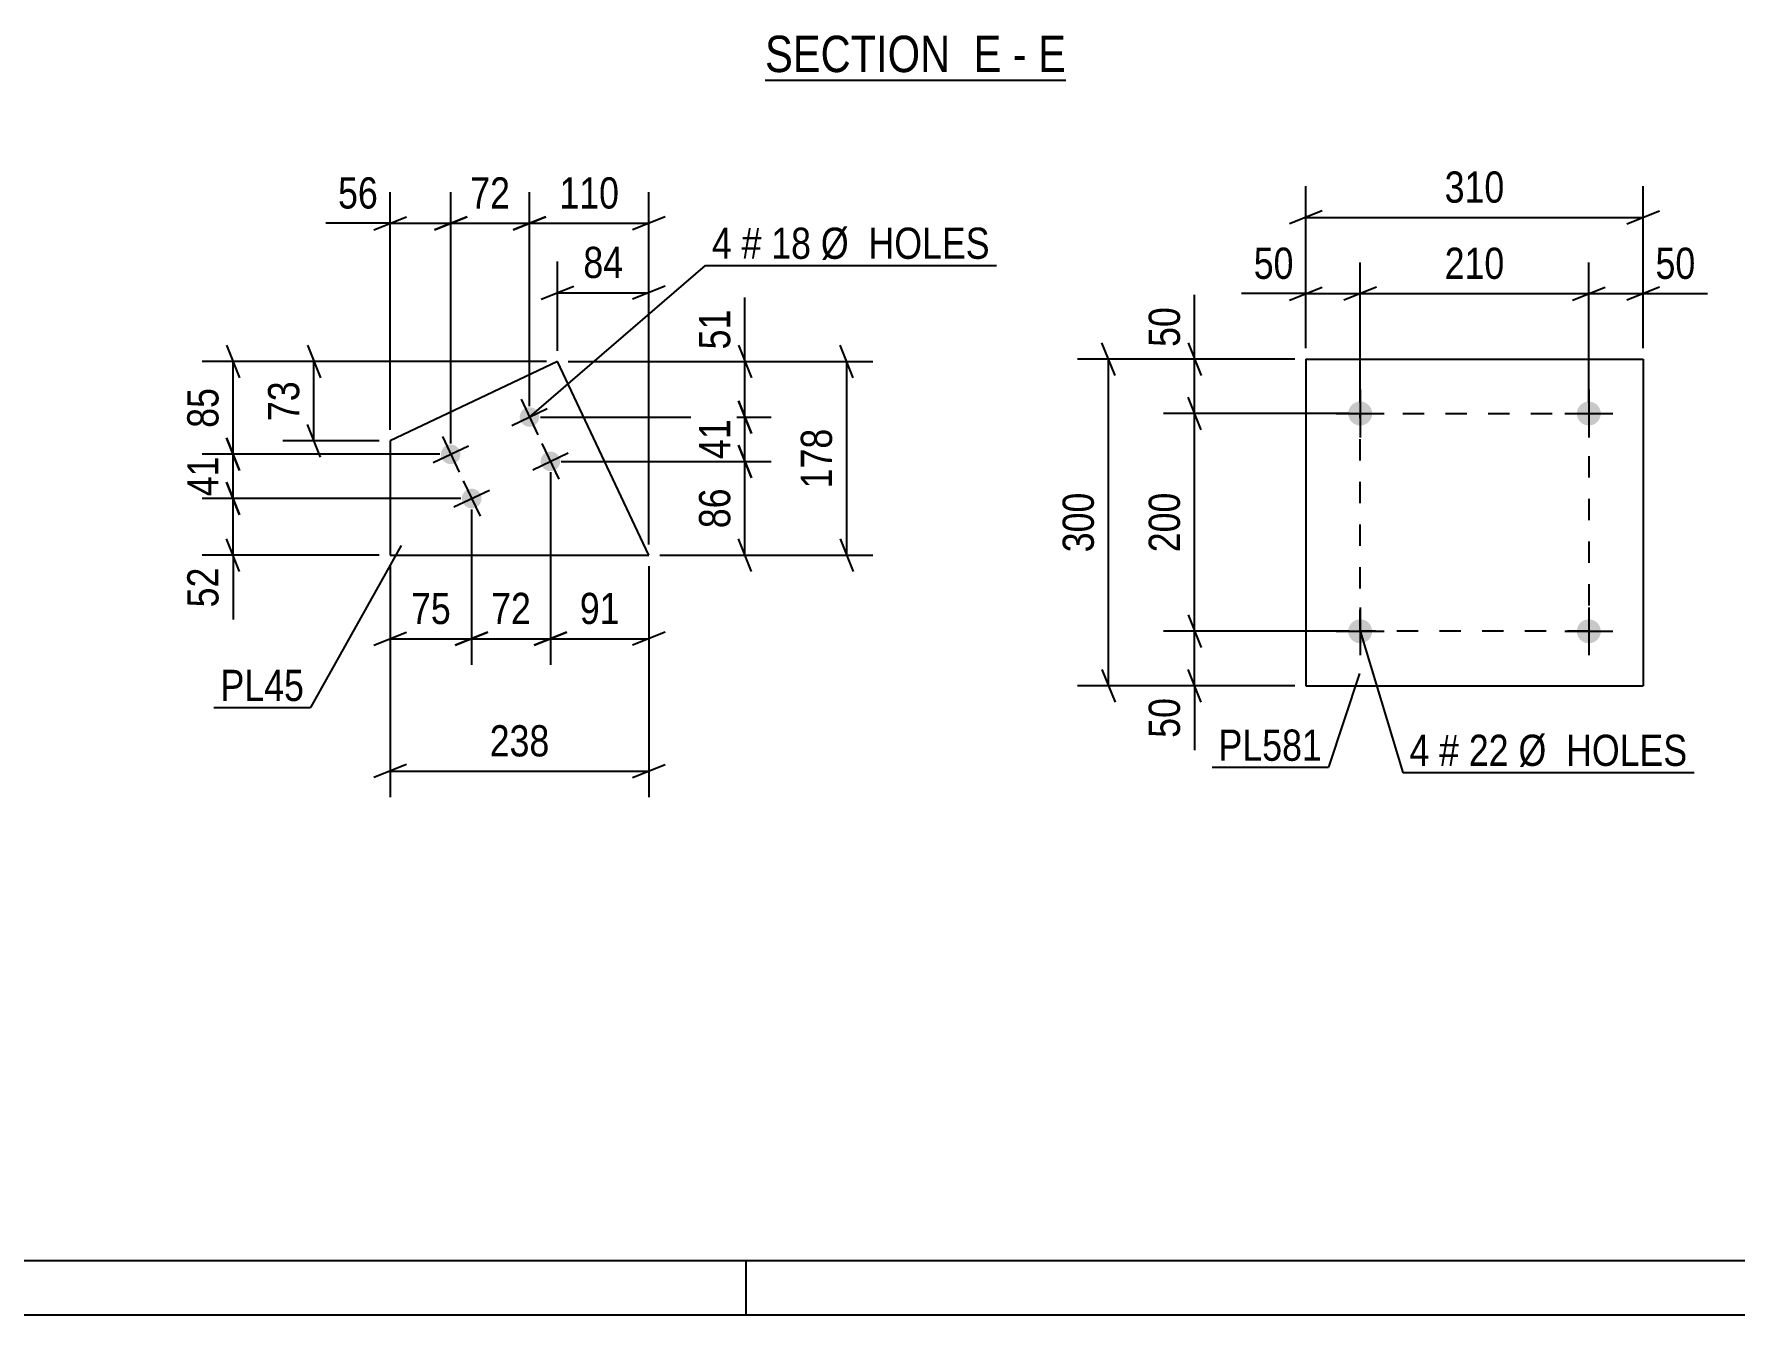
# Model space of a CAD drawing. Header units: millimetres. Extents: x 0 to 841, y 0 to 594.
# Drawn here: x 145.6 to 301.8, y 0 to 117.6 of the extents above; entities that cross this region are included whole.
import ezdxf

# ---------------------------------------------------------------- set-up
doc = ezdxf.new("R2010")
doc.units = ezdxf.units.MM
doc.linetypes.add('DXK_LINE_DOT2', pattern=[3.9198, 1.9599, -1.9599])
doc.styles.add('Arial Narrow', font='ARIALN.TTF', dxfattribs={"height": 0.2})

# ---------------------------------------------------------------- blocks, each defined once
blk = doc.blocks.new('Unknown-275727060-1137')
at = {"color": 5, "linetype": 'Continuous'}
for p, q in [((5, 5), (836, 5)), ((211, 0), (211, 5)), ((0, 0), (841, 0))]:
    blk.add_line(p, q, dxfattribs=at)
blk = doc.blocks.new('Unknown-275727060-19 - 4978')
at = {"color": 6, "linetype": 'Continuous'}
blk.add_line((212.73, 113.4), (240.37, 113.4), dxfattribs=at)
at = {"color": 0, "linetype": 'Continuous'}
for points in [[(230.83, 114.15), (230.83, 117.65), (212.73, 117.65), (212.73, 114.15)], [(234.44, 114.15), (234.44, 117.65), (231.88, 117.65), (231.88, 114.15)], [(236.77, 114.15), (236.77, 117.65), (235.49, 117.65), (235.49, 114.15)], [(240.37, 114.15), (240.37, 117.65), (237.82, 117.65), (237.82, 114.15)]]:
    blk.add_wipeout(points, dxfattribs=at)
at = {"color": 7, "linetype": 'Continuous', "style": 'Arial Narrow'}
for s, p in [('SECTION ', (212.73, 114.15)), ('E', (231.88, 114.15)), ('E', (237.82, 114.15)), ('-', (235.49, 114.15))]:
    blk.add_text(s, height=3.34, dxfattribs=at).set_placement(p)
blk = doc.blocks.new('Part-275727060-6242 - 6236')
at = {"color": 2, "linetype": 'Continuous'}
for p, q in [((193.66, 87.56), (178.29, 80.29)), ((202.07, 69.77), (193.66, 87.56)), ((178.29, 80.29), (178.29, 69.77)), ((178.29, 69.77), (202.07, 69.77))]:
    blk.add_line(p, q, dxfattribs=at)
blk = doc.blocks.new('Bolt-275727060-6247 - 6236')
at = {"linetype": 'Continuous'}
for points in [[(191.9, 82.85, -1), (190.28, 82.09, -1)], [(184.67, 79.43, -1), (183.04, 78.66, -1)], [(193.83, 78.79, -1), (192.2, 78.02, -1)], [(186.6, 75.37, -1), (184.97, 74.6, -1)]]:
    blk.add_hatch(color=1, dxfattribs=at).paths.add_polyline_path(points)
at = {"color": 1, "linetype": 'Continuous'}
for p, q in [((189.46, 81.7), (192.72, 83.24)), ((190.32, 84.1), (191.86, 80.84)), ((182.23, 78.28), (185.48, 79.82)), ((183.09, 80.68), (184.63, 77.42)), ((192.24, 80.03), (193.78, 76.77)), ((191.39, 77.63), (194.64, 79.17)), ((185.01, 76.61), (186.55, 73.35)), ((184.15, 74.21), (187.41, 75.75))]:
    blk.add_line(p, q, dxfattribs=at)
blk = doc.blocks.new('Part-275727060-17688 - 17687')
at = {"color": 2, "linetype": 'Continuous'}
for p, q in [((262.4, 87.79), (262.4, 57.79)), ((262.4, 87.79), (293.4, 87.79)), ((293.4, 87.79), (293.4, 57.79)), ((262.4, 57.79), (293.4, 57.79))]:
    blk.add_line(p, q, dxfattribs=at)
blk = doc.blocks.new('Bolt-275727060-17689 - 17687')
at = {"linetype": 'Continuous'}
for points in [[(268.5, 62.79, -1), (266.3, 62.79, -1)], [(289.5, 62.79, -1), (287.3, 62.79, -1)]]:
    blk.add_hatch(color=1, dxfattribs=at).paths.add_polyline_path(points)
at = {"color": 1, "linetype": 'Continuous'}
for p, q in [((267.4, 64.99), (267.4, 60.59)), ((288.4, 64.99), (288.4, 60.59)), ((265.2, 62.79), (269.6, 62.79)), ((286.2, 62.79), (290.6, 62.79))]:
    blk.add_line(p, q, dxfattribs=at)
blk = doc.blocks.new('Bolt-275727060-17690 - 17687')
at = {"linetype": 'Continuous'}
for points in [[(268.5, 82.79, -1), (266.3, 82.79, -1)], [(289.5, 82.79, -1), (287.3, 82.79, -1)]]:
    blk.add_hatch(color=1, dxfattribs=at).paths.add_polyline_path(points)
at = {"color": 1, "linetype": 'Continuous'}
for p, q in [((267.4, 84.99), (267.4, 80.59)), ((288.4, 84.99), (288.4, 80.59)), ((265.2, 82.79), (269.6, 82.79)), ((286.2, 82.79), (290.6, 82.79))]:
    blk.add_line(p, q, dxfattribs=at)
blk = doc.blocks.new('Rectangle-275727060-18210 - 17687')
at = {"color": 1, "linetype": 'DXK_LINE_DOT2'}
blk.add_lwpolyline([(267.4, 82.79), (288.4, 82.79), (288.4, 62.79), (267.4, 62.79), (267.4, 82.79)], close=True, dxfattribs=at)
blk = doc.blocks.new('StraightDimension-275727060-6268 - 6236')
at = {"color": 7, "linetype": 'Continuous'}
for p, q in [((178.29, 68.77), (178.29, 47.55)), ((202.07, 68.77), (202.07, 47.55)), ((179.79, 50.55), (176.79, 49.35)), ((200.57, 49.35), (203.57, 50.55)), ((178.29, 49.95), (202.07, 49.95))]:
    blk.add_line(p, q, dxfattribs=at)
at = {"color": 0}
blk.add_wipeout([(193.53, 50.7), (193.53, 54.9), (186.84, 54.9), (186.84, 50.7)], dxfattribs=at)
at = {"color": 3, "style": 'Arial Narrow'}
blk.add_text('238', height=2.863, dxfattribs=at).set_placement((187.44, 51.3))
blk = doc.blocks.new('StraightDimension-275727060-6370 - 6236')
at = {"color": 7, "linetype": 'Continuous'}
for p, q in [((194.66, 87.56), (213.28, 87.56)), ((210.28, 89.06), (211.48, 86.06)), ((210.88, 82.47), (210.88, 87.56)), ((211.48, 80.97), (210.28, 83.97)), ((192.09, 82.47), (213.28, 82.47))]:
    blk.add_line(p, q, dxfattribs=at)
at = {"color": 0}
blk.add_wipeout([(210.13, 92.94), (205.93, 92.94), (205.93, 88.08), (210.13, 88.08)], dxfattribs=at)
at = {"color": 7, "linetype": 'Continuous'}
blk.add_line((210.88, 87.56), (210.88, 93.46), dxfattribs=at)
blk.add_line((210.88, 87.56), (210.88, 93.46), dxfattribs=at)
at = {"color": 3, "style": 'Arial Narrow'}
blk.add_text('51', height=2.863, rotation=90.0002, dxfattribs=at).set_placement((209.53, 88.68))
blk = doc.blocks.new('StraightDimension-275727060-6273 - 6236')
at = {"color": 7, "linetype": 'Continuous'}
for p, q in [((192.66, 87.56), (168.44, 87.56)), ((170.69, 89.06), (171.89, 86.06)), ((171.29, 80.29), (171.29, 87.56)), ((171.89, 78.79), (170.69, 81.79)), ((177.29, 80.29), (168.44, 80.29))]:
    blk.add_line(p, q, dxfattribs=at)
at = {"color": 0}
blk.add_wipeout([(170.54, 86.35), (166.34, 86.35), (166.34, 81.5), (170.54, 81.5)], dxfattribs=at)
at = {"color": 3, "style": 'Arial Narrow'}
blk.add_text('73', height=2.863, rotation=90.0002, dxfattribs=at).set_placement((169.94, 82.1))
blk = doc.blocks.new('StraightDimension-275727060-6249 - 6236')
at = {"color": 7, "linetype": 'Continuous'}
for p, q in [((193.66, 88.56), (193.66, 96.74)), ((202.07, 70.77), (202.07, 96.74)), ((192.16, 93.29), (195.16, 94.49)), ((193.66, 93.89), (202.07, 93.89)), ((203.57, 94.49), (200.57, 93.29))]:
    blk.add_line(p, q, dxfattribs=at)
at = {"color": 0}
blk.add_wipeout([(200.3, 94.64), (200.3, 98.84), (195.44, 98.84), (195.44, 94.64)], dxfattribs=at)
at = {"color": 3, "style": 'Arial Narrow'}
blk.add_text('84', height=2.863, dxfattribs=at).set_placement((196.04, 95.24))
blk = doc.blocks.new('StraightDimension-275727060-17412 - 6236')
at = {"color": 7, "linetype": 'Continuous'}
for p, q in [((163.27, 80.55), (164.47, 77.55)), ((182.86, 79.05), (161.02, 79.05)), ((163.87, 74.98), (163.87, 79.05)), ((164.47, 73.48), (163.27, 76.48)), ((184.78, 74.98), (161.02, 74.98))]:
    blk.add_line(p, q, dxfattribs=at)
at = {"color": 0}
blk.add_wipeout([(163.12, 79.44), (158.92, 79.44), (158.92, 74.59), (163.12, 74.59)], dxfattribs=at)
at = {"color": 3, "style": 'Arial Narrow'}
blk.add_text('41', height=2.863, rotation=90.0002, dxfattribs=at).set_placement((162.52, 75.19))
blk = doc.blocks.new('StraightDimension-275727060-6288 - 6236')
at = {"color": 7, "linetype": 'Continuous'}
for p, q in [((194.66, 87.56), (222.63, 87.56)), ((220.83, 86.06), (219.63, 89.06)), ((220.23, 69.77), (220.23, 87.56)), ((219.63, 71.27), (220.83, 68.27)), ((203.07, 69.77), (222.63, 69.77))]:
    blk.add_line(p, q, dxfattribs=at)
at = {"color": 0}
blk.add_wipeout([(219.48, 82.01), (215.28, 82.01), (215.28, 75.32), (219.48, 75.32)], dxfattribs=at)
at = {"color": 3, "style": 'Arial Narrow'}
blk.add_text('178', height=2.863, rotation=90.0002, dxfattribs=at).set_placement((218.88, 75.92))
blk = doc.blocks.new('StraightDimension-275727060-6295 - 6236')
at = {"color": 7, "linetype": 'Continuous'}
for p, q in [((193.01, 77.4), (193.01, 59.71)), ((202.07, 68.77), (202.07, 59.71)), ((191.51, 61.51), (194.51, 62.71)), ((203.57, 62.71), (200.57, 61.51)), ((193.01, 62.11), (202.07, 62.11))]:
    blk.add_line(p, q, dxfattribs=at)
at = {"color": 0}
blk.add_wipeout([(199.97, 62.86), (199.97, 67.06), (195.12, 67.06), (195.12, 62.86)], dxfattribs=at)
at = {"color": 3, "style": 'Arial Narrow'}
blk.add_text('91', height=2.863, dxfattribs=at).set_placement((195.72, 63.46))
blk = doc.blocks.new('StraightDimension-275727060-6301 - 6236')
at = {"color": 7, "linetype": 'Continuous'}
for p, q in [((193.01, 77.4), (193.01, 59.71)), ((185.78, 73.98), (185.78, 59.71)), ((184.28, 61.51), (187.28, 62.71)), ((194.51, 62.71), (191.51, 61.51)), ((185.78, 62.11), (193.01, 62.11))]:
    blk.add_line(p, q, dxfattribs=at)
at = {"color": 0}
blk.add_wipeout([(191.83, 62.86), (191.83, 67.06), (186.97, 67.06), (186.97, 62.86)], dxfattribs=at)
at = {"color": 3, "style": 'Arial Narrow'}
blk.add_text('72', height=2.863, dxfattribs=at).set_placement((187.57, 63.46))
blk = doc.blocks.new('StraightDimension-275727060-6309 - 6236')
at = {"color": 7, "linetype": 'Continuous'}
for p, q in [((185.78, 73.98), (185.78, 59.71)), ((178.29, 68.77), (178.29, 59.71)), ((176.79, 61.51), (179.79, 62.71)), ((187.28, 62.71), (184.28, 61.51)), ((178.29, 62.11), (185.78, 62.11))]:
    blk.add_line(p, q, dxfattribs=at)
at = {"color": 0}
blk.add_wipeout([(184.47, 62.86), (184.47, 67.06), (179.61, 67.06), (179.61, 62.86)], dxfattribs=at)
at = {"color": 3, "style": 'Arial Narrow'}
blk.add_text('75', height=2.863, dxfattribs=at).set_placement((180.21, 63.46))
blk = doc.blocks.new('StraightDimension-275727060-6380 - 6236')
at = {"color": 7, "linetype": 'Continuous'}
for p, q in [((210.28, 83.97), (211.48, 80.97)), ((192.09, 82.47), (213.28, 82.47)), ((210.88, 78.4), (210.88, 82.47)), ((211.48, 76.9), (210.28, 79.9)), ((194.01, 78.4), (213.28, 78.4))]:
    blk.add_line(p, q, dxfattribs=at)
at = {"color": 0}
blk.add_wipeout([(210.13, 82.86), (205.93, 82.86), (205.93, 78.01), (210.13, 78.01)], dxfattribs=at)
at = {"color": 3, "style": 'Arial Narrow'}
blk.add_text('41', height=2.863, rotation=90.0002, dxfattribs=at).set_placement((209.53, 78.61))
blk = doc.blocks.new('StraightDimension-275727060-6390 - 6236')
at = {"color": 7, "linetype": 'Continuous'}
for p, q in [((210.28, 79.9), (211.48, 76.9)), ((194.01, 78.4), (213.28, 78.4)), ((210.88, 69.77), (210.88, 78.4)), ((211.48, 68.27), (210.28, 71.27)), ((203.07, 69.77), (213.28, 69.77))]:
    blk.add_line(p, q, dxfattribs=at)
at = {"color": 0}
blk.add_wipeout([(210.13, 76.52), (205.93, 76.52), (205.93, 71.66), (210.13, 71.66)], dxfattribs=at)
at = {"color": 3, "style": 'Arial Narrow'}
blk.add_text('86', height=2.863, rotation=90.0002, dxfattribs=at).set_placement((209.53, 72.26))
blk = doc.blocks.new('StraightDimension-275727060-17411 - 6236')
at = {"color": 7, "linetype": 'Continuous'}
for p, q in [((192.66, 87.56), (161.02, 87.56)), ((163.27, 89.06), (164.47, 86.06)), ((163.87, 79.05), (163.87, 87.56)), ((164.47, 77.55), (163.27, 80.55)), ((182.86, 79.05), (161.02, 79.05))]:
    blk.add_line(p, q, dxfattribs=at)
at = {"color": 0}
blk.add_wipeout([(163.12, 85.73), (158.92, 85.73), (158.92, 80.88), (163.12, 80.88)], dxfattribs=at)
at = {"color": 3, "style": 'Arial Narrow'}
blk.add_text('85', height=2.863, rotation=90.0002, dxfattribs=at).set_placement((162.52, 81.48))
blk = doc.blocks.new('StraightDimension-275727060-17413 - 6236')
at = {"color": 7, "linetype": 'Continuous'}
for p, q in [((163.27, 76.48), (164.47, 73.48)), ((184.78, 74.98), (161.02, 74.98)), ((163.87, 69.77), (163.87, 74.98)), ((164.47, 68.27), (163.27, 71.27)), ((177.29, 69.77), (161.02, 69.77))]:
    blk.add_line(p, q, dxfattribs=at)
at = {"color": 0}
blk.add_wipeout([(163.12, 69.25), (158.92, 69.25), (158.92, 64.39), (163.12, 64.39)], dxfattribs=at)
at = {"color": 7, "linetype": 'Continuous'}
blk.add_line((163.87, 69.77), (163.87, 63.87), dxfattribs=at)
blk.add_line((163.87, 69.77), (163.87, 63.87), dxfattribs=at)
at = {"color": 3, "style": 'Arial Narrow'}
blk.add_text('52', height=2.863, rotation=90.0002, dxfattribs=at).set_placement((162.52, 64.99))
blk = doc.blocks.new('StraightDimension-275727060-17453 - 6236')
at = {"color": 7, "linetype": 'Continuous'}
for p, q in [((191.09, 83.47), (191.09, 103.12)), ((202.07, 70.77), (202.07, 103.12)), ((189.59, 99.67), (192.59, 100.87)), ((191.09, 100.27), (202.07, 100.27)), ((203.57, 100.87), (200.57, 99.67))]:
    blk.add_line(p, q, dxfattribs=at)
at = {"color": 0}
blk.add_wipeout([(199.92, 101.02), (199.92, 105.22), (193.24, 105.22), (193.24, 101.02)], dxfattribs=at)
at = {"color": 3, "style": 'Arial Narrow'}
blk.add_text('110', height=2.863, dxfattribs=at).set_placement((193.84, 101.62))
blk = doc.blocks.new('StraightDimension-275727060-17454 - 6236')
at = {"color": 7, "linetype": 'Continuous'}
for p, q in [((183.86, 80.05), (183.86, 103.12)), ((191.09, 83.47), (191.09, 103.12)), ((182.36, 99.67), (185.36, 100.87)), ((183.86, 100.27), (191.09, 100.27)), ((192.59, 100.87), (189.59, 99.67))]:
    blk.add_line(p, q, dxfattribs=at)
at = {"color": 0}
blk.add_wipeout([(189.9, 101.02), (189.9, 105.22), (185.05, 105.22), (185.05, 101.02)], dxfattribs=at)
at = {"color": 3, "style": 'Arial Narrow'}
blk.add_text('72', height=2.863, dxfattribs=at).set_placement((185.65, 101.62))
blk = doc.blocks.new('StraightDimension-275727060-17455 - 6236')
at = {"color": 7, "linetype": 'Continuous'}
for p, q in [((178.29, 81.29), (178.29, 103.12)), ((183.86, 80.05), (183.86, 103.12)), ((176.79, 99.67), (179.79, 100.87)), ((178.29, 100.27), (183.86, 100.27)), ((185.36, 100.87), (182.36, 99.67))]:
    blk.add_line(p, q, dxfattribs=at)
at = {"color": 0}
blk.add_wipeout([(177.77, 101.02), (177.77, 105.22), (172.91, 105.22), (172.91, 101.02)], dxfattribs=at)
at = {"color": 7, "linetype": 'Continuous'}
blk.add_line((178.29, 100.27), (172.39, 100.27), dxfattribs=at)
blk.add_line((178.29, 100.27), (172.39, 100.27), dxfattribs=at)
at = {"color": 3, "style": 'Arial Narrow'}
blk.add_text('56', height=2.863, dxfattribs=at).set_placement((173.51, 101.62))
blk = doc.blocks.new('StraightDimension-275727060-17773 - 17687')
at = {"color": 7, "linetype": 'Continuous'}
for p, q in [((251.59, 64.29), (252.79, 61.29)), ((266.4, 62.79), (249.34, 62.79)), ((252.19, 57.79), (252.19, 62.79)), ((252.79, 56.29), (251.59, 59.29)), ((261.4, 57.79), (249.34, 57.79))]:
    blk.add_line(p, q, dxfattribs=at)
at = {"color": 0}
blk.add_wipeout([(251.44, 57.26), (247.24, 57.26), (247.24, 52.41), (251.44, 52.41)], dxfattribs=at)
at = {"color": 7, "linetype": 'Continuous'}
blk.add_line((252.19, 57.79), (252.19, 51.88), dxfattribs=at)
blk.add_line((252.19, 57.79), (252.19, 51.88), dxfattribs=at)
at = {"color": 3, "style": 'Arial Narrow'}
blk.add_text('50', height=2.863, rotation=90.0002, dxfattribs=at).set_placement((250.84, 53.01))
blk = doc.blocks.new('StraightDimension-275727060-17771 - 17687')
at = {"color": 7, "linetype": 'Continuous'}
for p, q in [((251.59, 89.29), (252.79, 86.29)), ((261.4, 87.79), (249.34, 87.79)), ((252.19, 82.79), (252.19, 87.79)), ((252.79, 81.29), (251.59, 84.29)), ((266.4, 82.79), (249.34, 82.79))]:
    blk.add_line(p, q, dxfattribs=at)
at = {"color": 0}
blk.add_wipeout([(251.44, 93.17), (247.24, 93.17), (247.24, 88.31), (251.44, 88.31)], dxfattribs=at)
at = {"color": 7, "linetype": 'Continuous'}
blk.add_line((252.19, 87.79), (252.19, 93.7), dxfattribs=at)
blk.add_line((252.19, 87.79), (252.19, 93.7), dxfattribs=at)
at = {"color": 3, "style": 'Arial Narrow'}
blk.add_text('50', height=2.863, rotation=90.0002, dxfattribs=at).set_placement((250.84, 88.91))
blk = doc.blocks.new('StraightDimension-275727060-17772 - 17687')
at = {"color": 7, "linetype": 'Continuous'}
for p, q in [((252.79, 81.29), (251.59, 84.29)), ((266.4, 82.79), (249.34, 82.79)), ((252.19, 62.79), (252.19, 82.79)), ((251.59, 64.29), (252.79, 61.29)), ((266.4, 62.79), (249.34, 62.79))]:
    blk.add_line(p, q, dxfattribs=at)
at = {"color": 0}
blk.add_wipeout([(251.44, 76.13), (247.24, 76.13), (247.24, 69.45), (251.44, 69.45)], dxfattribs=at)
at = {"color": 3, "style": 'Arial Narrow'}
blk.add_text('200', height=2.863, rotation=90.0002, dxfattribs=at).set_placement((250.84, 70.05))
blk = doc.blocks.new('StraightDimension-275727060-17783 - 17687')
at = {"color": 7, "linetype": 'Continuous'}
for p, q in [((244.88, 86.29), (243.68, 89.29)), ((261.4, 87.79), (241.43, 87.79)), ((244.28, 57.79), (244.28, 87.79)), ((243.68, 59.29), (244.88, 56.29)), ((261.4, 57.79), (241.43, 57.79))]:
    blk.add_line(p, q, dxfattribs=at)
at = {"color": 0}
blk.add_wipeout([(243.53, 76.13), (239.33, 76.13), (239.33, 69.45), (243.53, 69.45)], dxfattribs=at)
at = {"color": 3, "style": 'Arial Narrow'}
blk.add_text('300', height=2.863, rotation=90.0002, dxfattribs=at).set_placement((242.93, 70.05))
blk = doc.blocks.new('StraightDimension-275727060-17803 - 17687')
at = {"color": 7, "linetype": 'Continuous'}
for p, q in [((262.4, 88.79), (262.4, 103.66)), ((293.4, 88.79), (293.4, 103.66)), ((263.9, 101.41), (260.9, 100.21)), ((262.4, 100.81), (293.4, 100.81)), ((291.9, 100.21), (294.9, 101.41))]:
    blk.add_line(p, q, dxfattribs=at)
at = {"color": 0}
blk.add_wipeout([(281.24, 101.56), (281.24, 105.76), (274.56, 105.76), (274.56, 101.56)], dxfattribs=at)
at = {"color": 3, "style": 'Arial Narrow'}
blk.add_text('310', height=2.863, dxfattribs=at).set_placement((275.16, 102.16))
blk = doc.blocks.new('StraightDimension-275727060-18168 - 17687')
at = {"color": 7, "linetype": 'Continuous'}
for p, q in [((288.4, 83.79), (288.4, 96.66)), ((293.4, 88.79), (293.4, 96.66)), ((286.9, 93.21), (289.9, 94.41)), ((288.4, 93.81), (293.4, 93.81)), ((294.9, 94.41), (291.9, 93.21))]:
    blk.add_line(p, q, dxfattribs=at)
at = {"color": 0}
blk.add_wipeout([(298.78, 94.56), (298.78, 98.76), (293.93, 98.76), (293.93, 94.56)], dxfattribs=at)
at = {"color": 7, "linetype": 'Continuous'}
blk.add_line((293.4, 93.81), (299.31, 93.81), dxfattribs=at)
blk.add_line((293.4, 93.81), (299.31, 93.81), dxfattribs=at)
at = {"color": 3, "style": 'Arial Narrow'}
blk.add_text('50', height=2.863, dxfattribs=at).set_placement((294.53, 95.16))
blk = doc.blocks.new('StraightDimension-275727060-18169 - 17687')
at = {"color": 7, "linetype": 'Continuous'}
for p, q in [((267.4, 83.79), (267.4, 96.66)), ((288.4, 83.79), (288.4, 96.66)), ((268.9, 94.41), (265.9, 93.21)), ((267.4, 93.81), (288.4, 93.81)), ((286.9, 93.21), (289.9, 94.41))]:
    blk.add_line(p, q, dxfattribs=at)
at = {"color": 0}
blk.add_wipeout([(281.24, 94.56), (281.24, 98.76), (274.56, 98.76), (274.56, 94.56)], dxfattribs=at)
at = {"color": 3, "style": 'Arial Narrow'}
blk.add_text('210', height=2.863, dxfattribs=at).set_placement((275.16, 95.16))
blk = doc.blocks.new('StraightDimension-275727060-18170 - 17687')
at = {"color": 7, "linetype": 'Continuous'}
for p, q in [((262.4, 88.79), (262.4, 96.66)), ((267.4, 83.79), (267.4, 96.66)), ((260.9, 93.21), (263.9, 94.41)), ((262.4, 93.81), (267.4, 93.81)), ((268.9, 94.41), (265.9, 93.21))]:
    blk.add_line(p, q, dxfattribs=at)
at = {"color": 0}
blk.add_wipeout([(261.88, 94.56), (261.88, 98.76), (257.02, 98.76), (257.02, 94.56)], dxfattribs=at)
at = {"color": 7, "linetype": 'Continuous'}
blk.add_line((262.4, 93.81), (256.5, 93.81), dxfattribs=at)
blk.add_line((262.4, 93.81), (256.5, 93.81), dxfattribs=at)
at = {"color": 3, "style": 'Arial Narrow'}
blk.add_text('50', height=2.863, dxfattribs=at).set_placement((257.62, 95.16))
blk = doc.blocks.new('Mark-275727060-6238 - 6236')
at = {"color": 0}
blk.add_wipeout([(170.39, 56.39), (170.39, 59.39), (162.71, 59.39), (162.71, 56.39)], dxfattribs=at)
blk.add_wipeout([(170.39, 56.39), (170.39, 59.39), (162.71, 59.39), (162.71, 56.39)], dxfattribs=at)
at = {"color": 30, "linetype": 'Continuous'}
for p in [(179.29, 70.67), (162.11, 55.79)]:
    blk.add_line(p, (170.99, 55.79), dxfattribs=at)
at = {"color": 3, "style": 'Arial Narrow'}
blk.add_text('PL45', height=2.863, dxfattribs=at).set_placement((162.71, 56.39))
blk = doc.blocks.new('Mark-275727060-6243 - 6236')
at = {"color": 0}
for points in [[(209.67, 97), (209.67, 100), (207.85, 100), (207.85, 97)], [(212.4, 97), (212.4, 100), (210.57, 100), (210.57, 97)], [(216.96, 97), (216.96, 100), (213.3, 100), (213.3, 97)], [(233.39, 97), (233.39, 100), (217.86, 100), (217.86, 97)]]:
    blk.add_wipeout(points, dxfattribs=at)
for points in [[(209.67, 97), (209.67, 100), (207.85, 100), (207.85, 97)], [(212.4, 97), (212.4, 100), (210.57, 100), (210.57, 97)], [(216.96, 97), (216.96, 100), (213.3, 100), (213.3, 97)], [(233.39, 97), (233.39, 100), (217.86, 100), (217.86, 97)]]:
    blk.add_wipeout(points, dxfattribs=at)
at = {"color": 7, "linetype": 'Continuous'}
for p, q in [((191.09, 82.47), (207.25, 96.4)), ((207.25, 96.4), (233.99, 96.4))]:
    blk.add_line(p, q, dxfattribs=at)
at = {"color": 3, "style": 'Arial Narrow'}
for s, height, p in [('4', 2.86, (207.85, 97)), ('#', 2.86, (210.57, 97)), ('18', 2.863, (213.3, 97)), ('Ø  HOLES', 2.863, (217.86, 97))]:
    blk.add_text(s, height=height, dxfattribs=at).set_placement(p)
blk = doc.blocks.new('Mark-275727060-17823 - 17687')
at = {"color": 0}
blk.add_wipeout([(263.89, 50.9), (263.89, 53.9), (254.39, 53.9), (254.39, 50.9)], dxfattribs=at)
blk.add_wipeout([(263.89, 50.9), (263.89, 53.9), (254.39, 53.9), (254.39, 50.9)], dxfattribs=at)
at = {"color": 30, "linetype": 'Continuous'}
for p in [(267.35, 58.91), (253.79, 50.3)]:
    blk.add_line(p, (264.49, 50.3), dxfattribs=at)
at = {"color": 3, "style": 'Arial Narrow'}
blk.add_text('PL581', height=2.863, dxfattribs=at).set_placement((254.39, 50.9))
blk = doc.blocks.new('MarkSet-275727060-18076 - 17687')
at = {"color": 0}
for points in [[(273.75, 50.43), (273.75, 53.43), (271.93, 53.43), (271.93, 50.43)], [(276.48, 50.43), (276.48, 53.43), (274.65, 53.43), (274.65, 50.43)], [(281.04, 50.43), (281.04, 53.43), (277.38, 53.43), (277.38, 50.43)], [(297.47, 50.43), (297.47, 53.43), (281.94, 53.43), (281.94, 50.43)]]:
    blk.add_wipeout(points, dxfattribs=at)
for points in [[(273.75, 50.43), (273.75, 53.43), (271.93, 53.43), (271.93, 50.43)], [(276.48, 50.43), (276.48, 53.43), (274.65, 53.43), (274.65, 50.43)], [(281.04, 50.43), (281.04, 53.43), (277.38, 53.43), (277.38, 50.43)], [(297.47, 50.43), (297.47, 53.43), (281.94, 53.43), (281.94, 50.43)]]:
    blk.add_wipeout(points, dxfattribs=at)
at = {"color": 7, "linetype": 'Continuous'}
for p, q in [((267.4, 62.79), (271.33, 49.83)), ((271.33, 49.83), (298.07, 49.83))]:
    blk.add_line(p, q, dxfattribs=at)
at = {"color": 3, "style": 'Arial Narrow'}
for s, height, p in [('4', 2.86, (271.93, 50.43)), ('#', 2.86, (274.65, 50.43)), ('22', 2.863, (277.38, 50.43)), ('Ø  HOLES', 2.863, (281.94, 50.43))]:
    blk.add_text(s, height=height, dxfattribs=at).set_placement(p)

msp = doc.modelspace()

# ---------------------------------------------------------------- block references
for name in ['Unknown-275727060-1137', 'Part-275727060-6242 - 6236', 'Part-275727060-17688 - 17687', 'Bolt-275727060-17690 - 17687', 'Bolt-275727060-6247 - 6236', 'Rectangle-275727060-18210 - 17687', 'Bolt-275727060-17689 - 17687']:
    msp.add_blockref(name, (0, 0))

# ---------------------------------------------------------------- next in the draw order: block references
for name in ['Unknown-275727060-19 - 4978', 'StraightDimension-275727060-6370 - 6236', 'StraightDimension-275727060-17771 - 17687', 'StraightDimension-275727060-6268 - 6236', 'StraightDimension-275727060-17773 - 17687']:
    msp.add_blockref(name, (0, 0))

# ---------------------------------------------------------------- next in the draw order: block references
for name in ['StraightDimension-275727060-6273 - 6236', 'StraightDimension-275727060-17772 - 17687']:
    msp.add_blockref(name, (0, 0))

# ---------------------------------------------------------------- next in the draw order: block references
for name in ['StraightDimension-275727060-6249 - 6236', 'StraightDimension-275727060-17783 - 17687', 'StraightDimension-275727060-17412 - 6236']:
    msp.add_blockref(name, (0, 0))

# ---------------------------------------------------------------- next in the draw order: block references
for name in ['StraightDimension-275727060-17803 - 17687', 'StraightDimension-275727060-6288 - 6236', 'Mark-275727060-17823 - 17687']:
    msp.add_blockref(name, (0, 0))

# ---------------------------------------------------------------- next in the draw order: block references
for name in ['StraightDimension-275727060-18168 - 17687', 'StraightDimension-275727060-6295 - 6236', 'MarkSet-275727060-18076 - 17687']:
    msp.add_blockref(name, (0, 0))

# ---------------------------------------------------------------- next in the draw order: block references
for name in ['StraightDimension-275727060-18169 - 17687', 'StraightDimension-275727060-6301 - 6236']:
    msp.add_blockref(name, (0, 0))

# ---------------------------------------------------------------- next in the draw order: block references
for name in ['StraightDimension-275727060-18170 - 17687', 'StraightDimension-275727060-6380 - 6236', 'StraightDimension-275727060-6309 - 6236']:
    msp.add_blockref(name, (0, 0))

# ---------------------------------------------------------------- next in the draw order: block references
for name in ['StraightDimension-275727060-17411 - 6236', 'StraightDimension-275727060-6390 - 6236', 'StraightDimension-275727060-17413 - 6236']:
    msp.add_blockref(name, (0, 0))

# ---------------------------------------------------------------- next in the draw order: block references
for name in ['StraightDimension-275727060-17453 - 6236', 'Mark-275727060-6238 - 6236']:
    msp.add_blockref(name, (0, 0))

# ---------------------------------------------------------------- next in the draw order: block references
msp.add_blockref('StraightDimension-275727060-17454 - 6236', (0, 0))

# ---------------------------------------------------------------- next in the draw order: block references
for name in ['StraightDimension-275727060-17455 - 6236', 'Mark-275727060-6243 - 6236']:
    msp.add_blockref(name, (0, 0))

doc.saveas('drawing.dxf')
